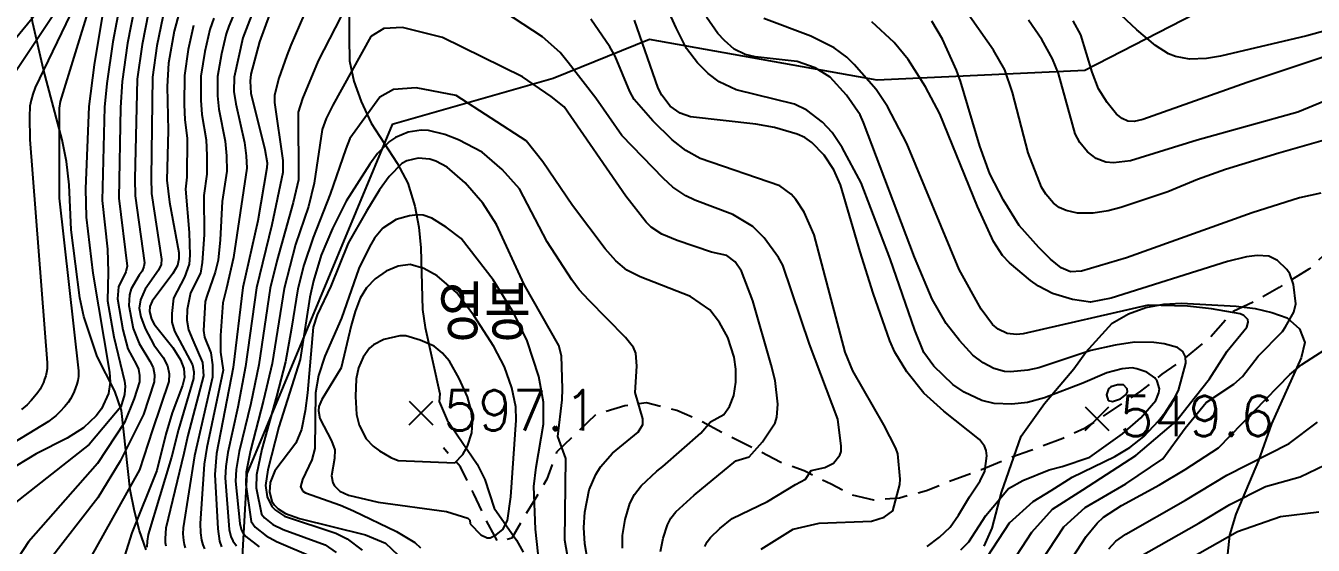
# Model space of a CAD drawing. Extents: x 197794 to 200030, y 561152 to 563931.
# Drawn here: x 198874.4 to 199162.8, y 562660 to 562776.3 of the extents above; entities that cross this region are included whole.
import ezdxf

# ---------------------------------------------------------------- set-up
doc = ezdxf.new("R2010")
doc.units = 0
doc.linetypes.add('5M2P5', pattern=[7.5, 5, -2.5])
for name, color, linetype in [('A0023119', 1, '5M2P5'), ('F0017111', 30, 'CONTINUOUS'), ('F0017114', 7, 'CONTINUOUS'), ('F0027132', 7, 'CONTINUOUS'), ('F0027217', 7, 'CONTINUOUS'), ('G0018112', 7, 'G0018112'), ('G0037213', 32, 'CONTINUOUS'), ('H0059153', 7, 'CONTINUOUS')]:
    doc.layers.add(name, color=color, linetype=linetype)
doc.styles.add('NGSW', font='romans.shx', dxfattribs={"bigfont": 'ngsw.shx'})
doc.linetypes.add('G0018112', pattern='A,25,0,[131,ltypeshp.shx,S=1.768,R=90,X=1.768,Y=-1.768],-6.75,[133,ltypeshp.shx,S=0.75,R=0,X=0,Y=0],-8.75,0,[131,ltypeshp.shx,S=1.768,R=270,X=-1.768,Y=1.768]', length=40.5)

# ---------------------------------------------------------------- blocks, each defined once
blk = doc.blocks.new('F0027217')
at = {"layer": 'F0027217'}
for p, q in [((-2.652, 2.652), (2.652, -2.652)), ((-2.652, -2.652), (2.652, 2.652))]:
    blk.add_line(p, q, dxfattribs=at)

msp = doc.modelspace()

# ---------------------------------------------------------------- linework, layer by layer
at = {"layer": 'A0023119', "flags": 128}
msp.add_lwpolyline([(199467.62, 562941.09), (199461.07, 562936.21), (199454.45, 562933.47), (199447.81, 562928.59), (199441.9, 562923.45), (199436.11, 562919.13), (199431.51, 562914.9), (199427.64, 562910.78), (199424.11, 562906.54), (199420.65, 562900.51), (199412.88, 562886.93), (199407.67, 562879.46), (199400.83, 562870.55), (199396.38, 562863.63), (199393.76, 562858.97), (199390.78, 562852.5), (199388.46, 562846.66), (199385.44, 562841.97), (199381.89, 562834.65), (199378.19, 562828.83), (199374.54, 562823.53), (199369.75, 562817.79), (199362.41, 562811.25), (199349.99, 562800.23), (199344.26, 562796.32), (199339.12, 562792.49), (199331.4, 562789.09), (199322.74, 562787.09), (199314.32, 562785.13), (199308.01, 562784.11), (199301.33, 562781.99), (199295.14, 562778.95), (199287.75, 562775.73), (199276.57, 562771.69), (199270.53, 562769.69), (199262.68, 562767.69), (199254.94, 562766.88), (199248.43, 562766.57), (199242.02, 562765.62), (199236.5, 562763.09), (199231.78, 562759.92), (199225.59, 562756.24), (199219.62, 562753.97), (199213.75, 562752.99), (199206.32, 562751.77), (199200.9, 562750.76), (199195.22, 562750.01), (199188.92, 562749.62), (199185.14, 562748.28), (199182.5, 562745.86), (199179.87, 562739.92), (199177.24, 562735.37), (199172.22, 562731.4), (199167.29, 562726.91), (199161.83, 562721.79), (199155.2, 562717.75), (199149.66, 562714.55), (199144.89, 562712.38), (199139.85, 562706.62), (199134.15, 562702), (199128.96, 562698.3), (199124.18, 562694.48), (199111.57, 562686.15), (199106.75, 562683.95), (199099.59, 562681.25), (199094.68, 562679.48), (199088.49, 562676.92), (199081.29, 562674.23), (199076.19, 562672.2), (199070.18, 562670.59), (199064.43, 562670.1), (199059.55, 562671.21), (199054.81, 562673.68), (199048.77, 562676.67), (199043.37, 562678.59), (199038.37, 562681.22), (199032.3, 562684.24), (199025.69, 562687.8), (199020.29, 562690.2), (199013.45, 562691.89), (199008.59, 562691.19), (199002.12, 562689.3), (198993.32, 562680.83), (198991.15, 562674.84), (198988.41, 562670.22), (198985.79, 562665.87), (198983.26, 562661.6), (198980.2, 562660.71), (198978.02, 562664.68), (198974.77, 562671.54), (198971.78, 562677.58), (198967.95, 562681.79)], dxfattribs=at)
at = {"layer": 'F0017111'}
for points, elevation in [([(198865.36, 562765.415), (198877.537, 562780.087), (198879.306, 562782.685), (198880.582, 562784.907), (198881.589, 562787.222), (198882.453, 562789.909), (198883.414, 562793.597), (198885.632, 562807.839), (198886.06, 562812.33), (198886.34, 562813.97), (198885.67, 562835.53), (198886.02, 562840.01), (198888.2, 562850.83), (198892.09, 562864.34), (198892.33, 562865.78), (198892.04, 562871.63), (198891.88, 562872.36), (198889.5, 562880.95), (198886.64, 562890.08), (198882.64, 562900.92), (198870.44, 562932.73)], 480), ([(198892.164, 562792.149), (198882.102, 562759.333), (198881.895, 562757.865), (198881.862, 562737.721), (198886.158, 562699.055), (198886.155, 562697.801), (198886.027, 562696.923), (198885.824, 562696.065), (198885.553, 562695.225), (198885.227, 562694.403), (198884.85, 562693.6), (198884.411, 562692.811), (198883.84, 562691.976), (198883.038, 562691.002), (198882.048, 562689.94), (198881.077, 562689.005), (198880.246, 562688.308), (198879.47, 562687.747), (198868.452, 562681.07)], 495), ([(198925.65, 562790.05), (198919.89, 562776.22), (198919.31, 562774.52), (198918.26, 562770.04), (198917.33, 562764.93), (198917.32, 562760.64), (198917.63, 562757.62), (198919.08, 562750.47), (198919.37, 562747.19), (198919.43, 562743.75), (198918.41, 562736.94), (198917.91, 562728.41), (198917.52, 562723.87), (198916.8, 562721.18), (198915.04, 562716.01), (198914.58, 562714.57), (198914.22, 562708.07), (198914.42, 562706.62), (198915.82, 562703.11), (198916.23, 562700.43), (198916.19, 562697.65), (198912.208, 562680.041), (198909.608, 562663.899), (198909.596, 562662.578), (198909.697, 562661.109), (198909.862, 562660.168), (198910.084, 562659.405)], 540), ([(198928.93, 562789.01), (198923.01, 562773.6), (198921.04, 562764.8), (198921.03, 562761.6), (198921.42, 562758.81), (198923.35, 562750.15), (198923.78, 562747.16), (198923.92, 562744.41), (198920.92, 562724.4), (198919.38, 562717.56), (198918.5, 562714.26), (198918.04, 562706.98), (198918.04, 562703.27), (198918.63, 562699.2), (198914.95, 562681.89), (198914.34, 562678.14), (198914.257, 562677.082), (198913.488, 562664.883), (198913.561, 562662.831), (198913.778, 562661.185), (198914.053, 562660.111), (198914.397, 562659.245)], 545), ([(199083.87, 562658.99), (199085.66, 562660.78), (199089.49, 562666.64), (199094.58, 562672.7), (199097.76, 562674.5), (199103.66, 562676.91), (199106.58, 562677.64), (199112.76, 562679.75), (199120.14, 562684.96), (199124.19, 562688.53), (199127.57, 562692.43), (199128.27, 562694.15), (199128.37, 562695.06), (199127.91, 562696.78), (199127.34, 562697.52), (199125.57, 562698.74), (199123.35, 562699.52), (199122.24, 562699.7), (199120.01, 562699.54), (199116.6, 562698.62), (199111.22, 562696.3), (199102.67, 562693.04), (199098.81, 562691.94), (199095.29, 562691.6), (199091.35, 562691.76), (199088.57, 562692.39), (199084.63, 562694.28), (199082.13, 562695.97), (199077.85, 562700.08), (199075.59, 562703.18), (199073.57, 562708.18), (199068.08, 562724.14), (199061.56, 562741.14), (199057.33, 562749.08), (199055.04, 562752.42), (199052.91, 562754.74), (199049.36, 562757.41), (199046.63, 562758.77), (199033.55, 562761.97), (199029.71, 562763.75), (199027.28, 562765.59), (199024.86, 562768.03), (199022.43, 562771.21), (199020.08, 562775.82), (199015.06, 562787.01)], 545), ([(199170.7, 562776.56), (199161.39, 562774.02), (199142.1, 562769.5), (199138.91, 562769), (199135.13, 562768.85), (199131.99, 562769.44), (199130.44, 562770.01), (199127.48, 562771.86), (199123.32, 562775.37), (199113.99, 562784.23)], 505), ([(198898.7, 562780.37), (198897.15, 562772.38), (198895.94, 562763.85), (198895.57, 562758.03), (198895.2, 562737.71), (198897.09, 562722.48), (198896.76, 562721.24), (198895.13, 562717.84), (198894.93, 562715.16), (198896.14, 562708.21), (198897.25, 562703.95), (198899.15, 562700.4), (198899.64, 562699.46), (198899.87, 562698), (198899.87, 562696.57), (198898.681, 562692.849), (198896.534, 562687.476), (198890.47, 562678.289), (198875.01, 562660.771), (198870.331, 562653.671)], 510), ([(198895.53, 562781.39), (198893.86, 562772.68), (198892.52, 562763.37), (198892.04, 562758.12), (198891.51, 562737.18), (198892.71, 562726.33), (198892.83, 562721.16), (198892.71, 562714.72), (198894.09, 562706.65), (198895.08, 562702.61), (198896.531, 562696.777), (198896.629, 562695.604), (198896.531, 562693.747), (198895.651, 562691.011), (198893.304, 562688.176), (198888.609, 562682.606), (198871.68, 562669.279)], 505), ([(198885.286, 562780.801), (198876.449, 562762.519), (198875.929, 562761.018), (198875.551, 562759.677), (198875.304, 562758.326), (198875.206, 562755.946), (198875.293, 562750.813), (198879.162, 562700.888), (198879.154, 562699.497), (198879.028, 562698.699), (198878.843, 562697.925), (198878.605, 562697.166), (198878.315, 562696.424), (198877.979, 562695.7), (198877.591, 562694.99), (198877.103, 562694.243), (198876.428, 562693.366), (198875.582, 562692.383), (198874.68, 562691.448), (198873.389, 562690.396)], 490), ([(198881.163, 562779.674), (198871.444, 562765.115)], 485), ([(198901.88, 562779.34), (198900.43, 562772.08), (198899.36, 562764.33), (198898.8, 562742.05), (198898.89, 562738.23), (198900.95, 562723.26), (198900.85, 562722.39), (198900.45, 562721.41), (198899.81, 562720.49), (198898, 562717.39), (198897.62, 562716.05), (198897.47, 562713.7), (198898.41, 562708.54), (198899.81, 562705.16), (198902.16, 562701.24), (198902.9, 562699.82), (198903.2, 562698.2), (198903.15, 562696.61), (198900.72, 562689.27), (198895.555, 562678.836), (198890.55, 562670.663), (198879.401, 562656.306)], 515), ([(198905.05, 562778.32), (198903.72, 562771.79), (198902.78, 562764.81), (198902.44, 562742.29), (198902.58, 562738.76), (198904.81, 562724.05), (198904.68, 562722.89), (198904.15, 562721.58), (198901.16, 562717.32), (198900.05, 562714.96), (198899.81, 562713.11), (198900.12, 562711.13), (198901.09, 562708.55), (198903.08, 562704.88), (198905.18, 562702.08), (198906.16, 562700.19), (198906.53, 562698.39), (198906.43, 562696.64), (198902.75, 562685.87), (198899.829, 562676.884), (198887.368, 562654.552)], 520), ([(198916.49, 562777.98), (198915.61, 562775.45), (198914.51, 562770.52), (198913.62, 562765.05), (198913.6, 562759.68), (198913.84, 562756.44), (198914.81, 562750.8), (198914.96, 562747.23), (198914.95, 562743.09), (198914.29, 562738.34), (198914.35, 562729.54), (198913.9, 562723.29), (198913.49, 562720.92), (198911.27, 562716.49), (198910.55, 562712.76), (198910.49, 562710.44), (198910.85, 562708.27), (198911.84, 562705.9), (198913.95, 562700.94), (198914.17, 562697.94), (198910.7, 562684.58), (198909.78, 562680.583), (198905.765, 562663.819), (198905.617, 562661.539), (198905.645, 562660.602), (198905.724, 562659.879)], 535), ([(199089.85, 562657.46), (199094.81, 562665.03), (199100.09, 562669.84), (199104.11, 562672.28), (199108.82, 562675.24), (199118.38, 562679.91), (199121.72, 562681.91), (199124.92, 562684.38), (199128.17, 562687.88), (199130.99, 562691.48), (199132.65, 562694.68), (199134.27, 562700.78), (199134.23, 562702.18), (199133.64, 562703.38), (199132.4, 562704.32), (199129.47, 562705.13), (199127.13, 562705.44), (199122.81, 562705.49), (199118.46, 562704.84), (199113.01, 562703.61), (199101.33, 562699.7), (199098.9, 562699.19), (199095.01, 562698.81), (199093.66, 562698.9), (199091.29, 562699.58), (199088.88, 562700.84), (199086.61, 562702.59), (199083.61, 562705.87), (199080.62, 562709.69), (199077.5, 562715.08), (199073.51, 562724.52), (199062.06, 562754.66), (199061.31, 562756.39), (199058.3, 562760.78), (199054.62, 562764.83), (199051.28, 562766.91), (199047.21, 562768.3), (199037.84, 562769.34), (199035.58, 562769.85), (199033.13, 562771.1), (199030.91, 562773.02), (199029.47, 562774.61), (199026.9, 562778.21)], 540), ([(199094.04, 562654.15), (199099.8, 562662.91), (199104.46, 562668.07), (199111.23, 562672.4), (199123.08, 562680.13), (199132.08, 562687.74), (199136.44, 562693.33), (199139.6, 562697.26), (199143.56, 562703.5), (199147.95, 562708.84), (199148.27, 562709.98), (199148.16, 562710.54), (199147.26, 562711.48), (199146.5, 562711.82), (199140.02, 562712.93), (199134.71, 562713.54), (199125.83, 562713.79), (199097.88, 562707.32), (199096.39, 562707.2), (199094.3, 562707.45), (199092.28, 562708.41), (199091, 562709.46), (199088.46, 562712.9), (199083.55, 562721.74), (199071.76, 562749.92), (199067.42, 562758.2), (199064.94, 562762.01), (199060, 562767.67), (199058.32, 562769.27), (199055.47, 562771.35), (199050.25, 562774.01), (199039.78, 562777.93)], 535), ([(199098.23, 562650.83), (199106.98, 562664.13), (199111.76, 562668.49), (199120.86, 562673.78), (199129.12, 562679.39), (199134.18, 562686.19), (199138.86, 562691.97), (199145.03, 562696.08), (199146.97, 562697.81), (199150.5, 562702.37), (199155.94, 562707.85), (199156.66, 562708.88), (199158.49, 562712.17), (199158.96, 562714.03), (199158.45, 562718.4), (199157.58, 562720.77), (199156.93, 562721.72), (199154.82, 562723.77), (199152.89, 562724.74), (199150.3, 562724.9), (199147.88, 562724.6), (199143.67, 562723.57), (199117.57, 562715.33), (199112.91, 562714.46), (199108.88, 562715.03), (199104.39, 562716.37), (199101.27, 562718.03), (199099.49, 562719.29), (199094.79, 562723.26), (199093.26, 562724.88), (199091.17, 562728), (199087.64, 562735.83), (199079.19, 562756.57), (199075.94, 562762.66), (199072.08, 562768.75), (199068.96, 562772.55), (199063.92, 562777.17)], 530), ([(199167.66, 562751.37), (199155.11, 562747.82), (199143.2, 562744.13), (199136.88, 562741.88), (199130.25, 562739.14), (199119.7, 562735.66), (199116.93, 562734.87), (199113.57, 562734.32), (199110.03, 562734.36), (199107.46, 562734.94), (199105.95, 562735.65), (199104.63, 562736.62), (199102.94, 562738.59), (199101.95, 562740.21), (199099.01, 562747.9), (199095.46, 562761.36), (199093.72, 562766.44), (199091.23, 562770.83), (199085.03, 562779.69)], 520), ([(199165.37, 562759.45), (199159.37, 562756.94), (199136.85, 562750.68), (199121.93, 562746.06), (199118.06, 562745.6), (199116.38, 562745.77), (199114.19, 562746.6), (199112.24, 562748.07), (199110.54, 562750.14), (199109.54, 562752.1), (199105.8, 562765.61), (199104.45, 562768.92), (199102.06, 562773.22), (199099.08, 562777.59)], 515), ([(199171.14, 562771.26), (199148.08, 562763.59), (199124.7, 562755.31), (199122.7, 562754.86), (199121.31, 562754.97), (199120, 562755.55), (199118.79, 562756.5), (199116.64, 562759.12), (199114.76, 562762.2), (199113.3, 562765.94), (199110.75, 562774.29), (199109.06, 562777.43)], 510), ([(198911.92, 562776.37), (198910.76, 562771), (198909.91, 562765.17), (198909.88, 562758.72), (198910.05, 562755.25), (198910.53, 562751.12), (198910.46, 562742.43), (198910.17, 562739.75), (198910.98, 562730.02), (198911.16, 562724.96), (198910.96, 562722.95), (198909.92, 562720.05), (198907.5, 562715.35), (198907.08, 562711.93), (198907.08, 562709.92), (198907.7, 562707.91), (198911.71, 562700.41), (198912.06, 562698.84), (198911.94, 562697.31), (198908.58, 562685.92), (198907.044, 562679.7), (198901.808, 562662.405), (198901.591, 562660.916), (198901.533, 562659.555)], 530), ([(199117.08, 562659.18), (199118.65, 562660.9), (199120.83, 562662.5), (199134.26, 562670.11), (199143.45, 562675.71), (199157.42, 562682.78), (199163.83, 562687.59)], 520), ([(199123.78, 562657.37), (199137.24, 562664.98), (199144.16, 562669.11), (199152.17, 562673.17), (199159.9, 562675.35), (199169.28, 562679.81)], 515), ([(199126.73, 562652.25), (199145.9, 562663.07), (199155.52, 562666.47), (199164.12, 562667.49)], 510)]:
    msp.add_lwpolyline(points, dxfattribs=dict(at, elevation=elevation))
at = {"layer": 'F0017111', "flags": 128}
for points, elevation in [([(198945.44, 562798.91), (198933.75, 562771.93), (198932.87, 562769.67), (198931.08, 562764.57), (198930.09, 562760.81), (198930.09, 562759.12), (198931.99, 562746.16), (198931.95, 562743.46), (198929.49, 562731.71), (198926.08, 562717.63), (198923.63, 562700.01), (198921.87, 562690.96), (198919.63, 562680.79), (198919.21, 562677.61), (198919.07, 562675.14), (198919.98, 562663.57), (198920.32, 562661.97), (198920.74, 562661.03), (198921.59, 562659.92)], 555), ([(198948.82, 562785.9), (198939.91, 562768.44), (198936.39, 562760.06), (198935.42, 562756.95), (198935.5, 562741.85), (198934.28, 562736.74), (198930.7, 562723.94), (198929.17, 562717.57), (198926.6, 562700.37), (198924.77, 562691.74), (198922.18, 562681.02), (198921.49, 562677), (198921.37, 562674.39), (198922.36, 562664.85), (198922.62, 562663.65), (198922.93, 562662.94), (198923.67, 562662), (198926.66, 562659.64)], 560), ([(199026.53, 562659.75), (199027.03, 562660.78), (199027.78, 562661.72), (199029.91, 562663.78), (199032.68, 562665.99), (199040.57, 562669.84), (199046.81, 562673.6), (199049.12, 562674.81), (199050.37, 562676.75), (199053.41, 562677.43), (199055.36, 562678.42), (199056.76, 562680.17), (199057.06, 562681), (199057.1, 562682.22), (199056.32, 562688.21), (199050.01, 562705.03), (199044.03, 562722.73), (199043.06, 562724.44), (199039.84, 562728.87), (199037.27, 562731.36), (199032.8, 562734.06), (199024.27, 562737.25), (199022.25, 562738.23), (199019.39, 562740.19), (199017.25, 562742.11), (199007.91, 562751.77), (199002.09, 562760.07), (198995.94, 562768.12), (198994.1, 562770.3), (198990.12, 562773.84), (198975.18, 562783.71)], 560), ([(199039.17, 562659.15), (199046.3, 562663.58), (199052.12, 562664.96), (199063.84, 562665.37), (199066.72, 562666.32), (199068.62, 562667.74), (199070.24, 562673.65), (199070.26, 562674.83), (199069.75, 562680.49), (199069.32, 562681.72), (199066.62, 562686.97), (199059.71, 562699.08), (199057.97, 562703.24), (199051.04, 562729.52), (199048.79, 562734.55), (199046.93, 562737.4), (199045.86, 562738.6), (199043.3, 562740.48), (199025.45, 562746.58), (199022.3, 562748.37), (199019.18, 562750.77), (199014.89, 562755.04), (199010.71, 562759.84), (199009.73, 562761.63), (199006.46, 562769.5), (199005.27, 562771.58), (199001.01, 562777.78)], 555), ([(199016.61, 562658.62), (199017.18, 562661.57), (199018.14, 562664.55), (199018.9, 562666.1), (199020.02, 562667.51), (199024.14, 562671.23), (199033.46, 562678.91), (199036.47, 562679.81), (199039.42, 562683.18), (199042.28, 562687.42), (199042.65, 562688.66), (199042.92, 562691.62), (199042.3, 562696.9), (199041.42, 562700.44), (199037.27, 562714.74), (199034.74, 562721.36), (199033.35, 562723.45), (199031.42, 562724.85), (199028, 562725.65), (199020.3, 562728.21), (199016.91, 562729.64), (199014.52, 562731.25), (199013.4, 562732.35), (199008.85, 562738.16), (198995.03, 562758.14), (198992.09, 562760.5), (198985.7, 562764.9), (198967.75, 562773.7), (198958.8, 562775.9), (198954.57, 562775.73), (198951.7, 562773.87), (198943.17, 562758.54), (198941.7, 562755.55), (198940.76, 562753.08), (198938.96, 562741.06), (198937.72, 562735.82), (198934.8, 562727.32), (198932.26, 562717.51), (198929.57, 562700.73), (198927.66, 562692.51), (198924.74, 562681.26), (198923.78, 562676.39), (198923.68, 562673.63), (198924.91, 562665.32), (198925.75, 562664.09), (198928.21, 562662.15), (198930.54, 562660.82), (198938.79, 562657.37)], 565), ([(199008.06, 562659.33), (199008.06, 562662.17), (199008.64, 562665.75), (199009.75, 562669.35), (199010.77, 562671.41), (199012.26, 562673.3), (199015.79, 562676.58), (199017.1, 562677.66), (199025.6, 562685.14), (199027.82, 562687.64), (199030.76, 562689.26), (199032.03, 562691.05), (199033.01, 562693.57), (199033.49, 562696.55), (199033.48, 562699.47), (199033.09, 562702.11), (199031.68, 562706.51), (199029.84, 562709.9), (199027.63, 562712.68), (199023.34, 562715.73), (199012.01, 562720.08), (199009.08, 562721.59), (199006.61, 562723.68), (199004.23, 562726.39), (198996.91, 562736.04), (198990.2, 562745.83), (198986.46, 562750.55), (198970.8, 562760.69), (198961.84, 562762.38), (198956.77, 562762.05), (198953.73, 562760.36), (198947.01, 562751.04), (198946.1, 562748.79), (198942.59, 562738.63), (198938.75, 562728.91), (198936.7, 562722.72), (198935.35, 562717.45), (198933.94, 562708.61), (198932.55, 562701.09), (198930.56, 562693.28), (198927.29, 562681.49), (198926.07, 562675.77), (198925.98, 562672.88), (198927.21, 562667), (198927.83, 562666.17), (198929.76, 562664.66), (198932.02, 562663.51), (198941.46, 562660.1), (198943.9, 562658.41)], 570), ([(198997.61, 562647.02), (198995.14, 562661.13), (198995.37, 562679.45), (198993.58, 562684.34), (198994.56, 562692.55), (198994.65, 562695), (198994.38, 562702.4), (198993.79, 562704.71), (198986.03, 562718.41), (198979.83, 562731.8), (198976.77, 562736.56), (198972.81, 562741.17), (198968.81, 562744.66), (198966.23, 562746.03), (198964.93, 562746.42), (198962.26, 562746.64), (198959.73, 562746.07), (198958.64, 562745.47), (198955.83, 562742.6), (198953.64, 562739.57), (198950.7, 562734.82), (198946.6, 562727.65), (198942.7, 562718), (198939.65, 562711.6), (198938.8, 562708.84), (198937.48, 562694.1), (198937.01, 562690.14), (198936.15, 562685.91), (198934.85, 562682.87), (198930.16, 562676.64), (198929.12, 562674.05), (198928.95, 562671.89), (198929.54, 562669.91), (198930.12, 562668.98), (198930.92, 562668.15), (198932.6, 562667.09), (198935.71, 562666.01), (198950.49, 562662.33), (198954.99, 562660.49), (198957.76, 562657.85)], 580), ([(198989.86, 562651.91), (198988.62, 562663.62), (198988.23, 562673.17), (198988.71, 562677.53), (198990.35, 562687.15), (198990.39, 562692.06), (198989.3, 562697.79), (198986.7, 562705.77), (198983.73, 562711.96), (198979.07, 562719.47), (198971.91, 562728.71), (198968.6, 562731.26), (198965.39, 562733.25), (198963.38, 562733.94), (198962.13, 562734.01), (198960.37, 562733.79), (198957.34, 562732.96), (198954.37, 562730.97), (198952.54, 562728.77), (198951.36, 562726.8), (198949, 562721.98), (198945.09, 562710.88), (198941.42, 562702.38), (198939.93, 562698.05), (198939.28, 562694.15), (198939.17, 562681.66), (198938.46, 562679.11), (198936.41, 562674.7), (198935.95, 562673.12), (198936.49, 562672.15), (198937.08, 562671.73), (198944.93, 562669.01), (198947.79, 562667.73), (198957.43, 562663.09), (198961.52, 562660.63), (198962.81, 562659.4)], 585)]:
    msp.add_lwpolyline(points, dxfattribs=dict(at, elevation=elevation))
for points, elevation in [([(198973.95, 562664.82), (198976.32, 562662.36), (198977.79, 562661.69), (198978.41, 562661.65), (198979.86, 562662.42), (198981.27, 562663.54), (198982.28, 562665.58), (198983.07, 562670.83), (198984.28, 562687.98), (198984.17, 562690.99), (198983.25, 562695.27), (198981.64, 562699.94), (198979.28, 562704.51), (198974.8, 562711.42), (198970.85, 562716.6), (198966.59, 562720.3), (198963.53, 562722), (198960.54, 562722.85), (198957.79, 562722.46), (198955.09, 562721.35), (198952.63, 562719.65), (198950.72, 562717.63), (198949.3, 562715.35), (198948.15, 562712.35), (198947.27, 562709.22), (198945.01, 562699.7), (198940.74, 562692.67), (198940.07, 562691.1), (198939.99, 562690.08), (198940.27, 562688.41), (198942.9, 562683.37), (198943.6, 562681.34), (198943.54, 562679.43), (198942.89, 562675.57), (198943.17, 562674.02), (198943.53, 562673.3), (198944.73, 562672.1), (198946.72, 562671.19), (198953.37, 562669.69), (198968.67, 562667.57), (198973.45, 562666.07), (198973.88, 562665.62)], 590), ([(198970.53, 562678.43), (198972.29, 562680.31), (198973.37, 562682.19), (198974.3, 562685.18), (198974.46, 562687.56), (198974.16, 562690.29), (198973.35, 562693.21), (198971.46, 562697.38), (198969.33, 562701.19), (198967.7, 562703.12), (198965.86, 562704.56), (198962.78, 562705.96), (198959.56, 562706.9), (198958.21, 562706.88), (198954.58, 562706.07), (198952.27, 562704.89), (198951.39, 562704.1), (198949.94, 562702.12), (198948.93, 562699.74), (198948.37, 562697.26), (198948.24, 562693.28), (198948.49, 562689.26), (198949.08, 562686.88), (198950.62, 562683.87), (198952.24, 562682.19), (198953.66, 562681.16), (198956.15, 562679.63), (198957.79, 562678.99)], 595)]:
    msp.add_lwpolyline(points, close=True, dxfattribs=dict(at, elevation=elevation))
at = {"layer": 'F0017114', "flags": 128}
for points, elevation in [([(198931.53, 562785.85), (198926.71, 562772.68), (198924.83, 562765.47), (198924.66, 562763.89), (198924.84, 562761.25), (198927.96, 562748.61), (198928.43, 562745.63), (198928.38, 562744.52), (198926.4, 562732.64), (198922.99, 562717.69), (198920.86, 562699.83), (198917.08, 562680.55), (198916.76, 562675.89), (198917.4, 562663.69), (198917.8, 562660.9), (198918.25, 562659.67)], 550), ([(199076.32, 562659.74), (199079.1, 562661.79), (199081.46, 562664.09), (199083.4, 562666.75), (199085.81, 562670.88), (199088.25, 562674.4), (199089.3, 562676.63), (199089.68, 562680.01), (199089.56, 562681.24), (199089.21, 562682.21), (199088.1, 562683.71), (199080.09, 562690.02), (199075.62, 562694.08), (199071.82, 562698.84), (199069.09, 562703.21), (199067.98, 562705.74), (199064.28, 562716.46), (199061.31, 562725.7), (199056.96, 562740.72), (199055.41, 562744.09), (199053.27, 562747.31), (199050.49, 562750.18), (199048.9, 562751.29), (199047.24, 562752.07), (199042.12, 562753.5), (199037.94, 562754.26), (199023.29, 562755.95), (199020.98, 562756.75), (199018.78, 562758.31), (199016.86, 562760.76), (199016.06, 562762.34), (199010.74, 562777.55)], 550), ([(199002.35, 562644.82), (198999.62, 562660.33), (198999.41, 562664.01), (198999.62, 562667.43), (199000.61, 562672.42), (199002.13, 562675.89), (199003.14, 562677.57), (199005.86, 562680.61), (199011.59, 562685.35), (199012.66, 562687.04), (199012.64, 562688.29), (199010.91, 562694.18), (199011.29, 562700.11), (199011.03, 562703.01), (199010.52, 562704.28), (199008.74, 562706.52), (199000.5, 562714.9), (198998.34, 562717.22), (198996.72, 562719.4), (198991.22, 562727.92), (198985.01, 562739.81), (198981.15, 562744.1), (198976.63, 562748.05), (198971.37, 562750.75), (198968.29, 562751.96), (198964.58, 562752.87), (198962.99, 562752.93), (198960.04, 562752.48), (198957.25, 562751.29), (198955.88, 562750.41), (198953.21, 562747.71), (198951.44, 562745.35), (198946.13, 562737.01), (198943.08, 562730.95), (198940.59, 562724.99), (198938.82, 562719.21), (198938.05, 562715.56), (198935.84, 562701.59), (198931.08, 562686.52), (198928.6, 562676.93), (198928.11, 562673.4), (198928.46, 562670.86), (198929.51, 562668.68), (198930.3, 562667.84), (198932.32, 562666.51), (198943.82, 562662.74), (198946.36, 562661.44), (198949.73, 562658.94)], 575)]:
    msp.add_lwpolyline(points, dxfattribs=dict(at, elevation=elevation))
at = {"layer": 'F0017114'}
for points, elevation in [([(198891.47, 562778.4), (198889.68, 562767.56), (198888.51, 562758.22), (198887.74, 562739.82), (198887.9, 562733.48), (198889.37, 562720.9), (198893.11, 562698.73), (198893.3, 562696.49), (198892.91, 562694), (198891.34, 562690.59), (198890.16, 562688.98), (198887.33, 562686.3), (198883.65, 562684.02), (198876.72, 562680.45), (198870.04, 562676.44)], 500), ([(198908.8, 562779.51), (198907.64, 562775.07), (198906.36, 562767.9), (198906.03, 562762.69), (198906.3, 562752.83), (198905.98, 562741.77), (198906.56, 562736.81), (198908.67, 562725.58), (198908.67, 562724.1), (198908.34, 562722.67), (198907.34, 562720.84), (198902.68, 562714.65), (198902.19, 562713.44), (198902.12, 562712.32), (198902.56, 562710.6), (198903.14, 562709.51), (198907.33, 562704.32), (198909.06, 562701.51), (198909.79, 562699.6), (198909.93, 562697.58), (198909.51, 562695.79), (198907.16, 562689.63), (198905.75, 562684.89), (198903.754, 562676.752), (198898.124, 562662.795), (198894.873, 562652.326)], 525), ([(199164.58, 562738.87), (199159.8, 562737.82), (199149.18, 562734.41), (199121.01, 562724.36), (199110.94, 562721.36), (199108.49, 562721.2), (199106.38, 562722.09), (199103.95, 562724.07), (199101.33, 562726.66), (199096.98, 562731.57), (199093.43, 562737.26), (199090.36, 562743.14), (199088.14, 562749.37), (199083.83, 562763.9), (199082.9, 562766.38), (199079.79, 562773.32), (199077.37, 562777.36)], 525), ([(199103.45, 562648.91), (199111.97, 562662), (199114.43, 562664.95), (199115.89, 562666.31), (199119.86, 562668.93), (199128.41, 562673.53), (199134.14, 562676.95), (199141.6, 562681.81), (199157.6, 562698.27), (199160.32, 562700.48), (199168.45, 562705.71)], 525)]:
    msp.add_lwpolyline(points, dxfattribs=dict(at, elevation=elevation))
at = {"layer": 'F0017114', "elevation": 550, "flags": 128}
msp.add_lwpolyline([(199116.93, 562692.43), (199117.9, 562692.17), (199119.67, 562692.76), (199120.93, 562693.78), (199121.22, 562694.39), (199121.16, 562695.01), (199120.32, 562695.94), (199118.96, 562695.96), (199117.5, 562695.47), (199117.01, 562695.03), (199116.53, 562693.7)], close=True, dxfattribs=at)
at = {"layer": 'G0018112', "flags": 128}
msp.add_lwpolyline([(199461.279, 563927.213), (199463.01, 563922.42), (199464.43, 563905.64), (199454.08, 563861.61), (199430.85, 563841.6), (199485.36, 563642.43), (199445.32, 563409.35), (199493.78, 563361.18), (199496.09, 563333.88), (199484.46, 563310.64), (199466.01, 563266.82), (199450.99, 563230.43), (199426.39, 563137.81), (199445.34, 563105.11), (199458.28, 563076.95), (199475.02, 563048.24), (199470.13, 563031.72), (199383.07, 562930.73), (199354.02, 562882.53), (199306.51, 562848.78), (199213.2, 562818.44), (199111.7, 562766.26), (199065.16, 562764.1), (199014.13, 562773.2), (198992.56, 562764.5), (198956.49, 562754.2), (198923.91, 562676), (198920.88, 562621.5), (198919.24, 562599.48), (198917.53, 562564.34), (198887.37, 562474.37), (198877.65, 562401.09), (198863.4, 562351.39), (198863.66, 562331.17), (198796.84, 562206.57), (198757.46, 562148.89), (198631.8, 562076.1), (198607.39, 562014.49), (198569.43, 561980.18), (198561.77, 561972.71), (198532.71, 561963.81), (198495.67, 561930.76), (198478.35, 561875.54), (198426.07, 561875.47), (198339.46, 561878.77), (198196.2, 561833.1), (198204.78, 561786.29), (198220.44, 561695.73), (198251.07, 561612.46), (198260.25, 561589.13), (198291.6, 561528.15), (198317.99, 561475.15), (198325.63, 561460.53), (198376.66, 561412.62), (198399.7, 561341.07), (198432.58, 561297.12), (198453.03, 561212.77), (198524.09, 561156.54), (198529, 561152.59)], dxfattribs=at)
at = {"layer": 'G0037213', "flags": 128}
for points in [[(198947.46, 562858.2), (198946.82, 562773.64), (198946.94, 562768.49), (198947.86, 562763.94), (198949.5, 562759.38), (198951.74, 562754.53), (198957.56, 562745.58), (198959.95, 562741.07), (198961.53, 562735.89), (198962.45, 562731.19), (198962.91, 562726.61), (198963.27, 562712.77), (198963.85, 562708.75), (198967.15, 562693.92), (198967.02, 562692.17), (198968.83, 562688), (198975.53, 562678.13), (198977.25, 562674.77), (198979.35, 562668.32), (198984.31, 562661.14), (198985.82, 562658.45)], [(198901.32, 562658.99), (198899.86, 562663.21), (198898.71, 562667.68), (198897.78, 562672.41), (198895.83, 562690.16), (198894.31, 562694.54), (198890.38, 562702.25), (198887.41, 562711.21), (198886.52, 562715.44), (198884.53, 562730.61), (198884.08, 562740.7), (198883.49, 562745.95), (198882.52, 562750.75), (198878.34, 562766.52), (198875.97, 562776.9), (198874.24, 562787.19)], [(199089.15, 562659.82), (199090.94, 562663.86), (199093.03, 562671.86), (199097.38, 562684.44), (199102.63, 562691.77), (199109.21, 562699.52), (199111.92, 562703.24), (199117.8, 562709.76), (199121.42, 562711.79), (199125.32, 562713.22), (199129.4, 562713.95), (199133.32, 562714.22), (199145.57, 562713.52), (199149.8, 562713), (199153.56, 562712.15), (199156.98, 562710.9), (199159.79, 562708.5), (199160.93, 562705.38), (199160.15, 562701.99), (199153.46, 562687.19), (199150.59, 562679), (199145.5, 562667.01), (199144.1, 562662.3), (199143.65, 562658.02)]]:
    msp.add_lwpolyline(points, dxfattribs=at)

# ---------------------------------------------------------------- block references
at = {"layer": 'F0027217'}
for p in [(198962.96, 562689.64, 597.08), (199114.41, 562688.35, 549.56)]:
    msp.add_blockref('F0027217', p, dxfattribs=at)

# ---------------------------------------------------------------- texts
at = {"layer": 'F0027132', "style": 'NGSW'}
for s, p in [('597.1', (198967.96, 562685.74)), ('549.6', (199119.41, 562684.45))]:
    msp.add_text(s, height=9, dxfattribs=at).set_placement(p)
at = {"layer": 'H0059153', "style": 'NGSW'}
msp.add_text('영봉', height=12, dxfattribs=at).set_placement((198966.62, 562706))

doc.saveas('drawing.dxf')
